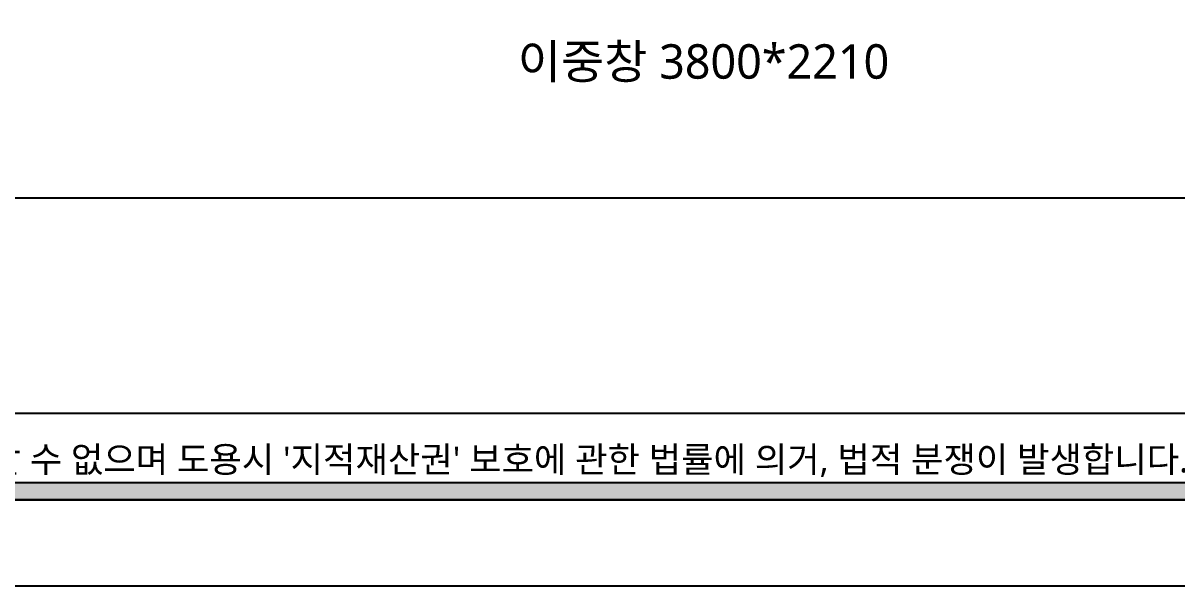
# Model space of a CAD drawing. Header units: millimetres. Extents: x 0 to 460473, y -68369 to 85219.
# Drawn here: x 225759 to 229107, y 25966 to 27599 of the extents above; entities that cross this region are included whole.
import ezdxf
from ezdxf.enums import TextEntityAlignment as Align

# ---------------------------------------------------------------- set-up
doc = ezdxf.new("R2010")
doc.units = ezdxf.units.MM
doc.header["$LTSCALE"] = 50
doc.linetypes.add('HIDDEN2', pattern=[0.1875, 0.125, -0.0625])
doc.layers.add('00', color=7, linetype='Continuous', lineweight=0)
for name, color, linetype in [('FORM(YOURNAME)-11', 1, 'Continuous'), ('hid', 8, 'HIDDEN2'), ('text', 7, 'Continuous')]:
    doc.layers.add(name, color=color, linetype=linetype)
doc.styles.add('N 맑은고딕', font='malgun.ttf')
doc.styles.add('NEW 맑은고딕', font='malgun.ttf')

# ---------------------------------------------------------------- blocks, each defined once
blk = doc.blocks.new('FORM-PLAN')
at = {"layer": 'hid'}
h = blk.add_hatch(color=256, dxfattribs=at)
h.dxf.hatch_style = 1
h.paths.add_polyline_path([(-71444, 55115), (10556, 55115), (10556, 54915), (-71444, 54915)])
h.paths.add_polyline_path([(-71444, -2085), (10556, -2085), (10556, -2285), (-71444, -2285)])
at = {"layer": 'Defpoints', "color": 158}
blk.add_line((1346, -1285), (-71444, -1285), dxfattribs=at)
blk.add_lwpolyline([(-69444, 53115), (-64, 53115), (-64, 1215), (-69444, 1215)], close=True, dxfattribs=at)
at = {"layer": 'FORM(YOURNAME)-11', "color": 250}
blk.add_lwpolyline([(-72444, -3285), (11556, -3285), (11556, 56115), (-72444, 56115)], close=True, dxfattribs=at)
at = {"layer": 'hid', "color": 158}
blk.add_lwpolyline([(-71444, -2285), (10556, -2285), (10556, 55115), (-71444, 55115)], close=True, dxfattribs=at)
at = {"layer": 'hid'}
blk.add_lwpolyline([(-71444, -2085), (10556, -2085), (10556, -2285), (-71444, -2285)], close=True, dxfattribs=at)
at = {"layer": '00', "style": 'NEW 맑은고딕'}
for tag, p in [('1', (9905, 18188)), ('2', (9905, 17544)), ('3', (9905, 16257)), ('4', (9905, 14326)), ('5', (9905, 12009)), ('6', (9905, 9757)), ('7', (9905, 7504)), ('8', (9905, 5252)), ('9', (9905, 2999)), ('10', (5655, 811)), ('11', (9905, 747)), ('12', (5655, -1441)), ('13', (9905, -1441))]:
    blk.add_attdef(tag, text='', height=520, dxfattribs=at).set_placement(p, align=Align.MIDDLE_RIGHT)
at = {"layer": 'text', "insert": (-48464, -1667), "char_height": 300, "width": 36067.07, "attachment_point": 1, "style": 'NEW 맑은고딕'}
blk.add_mtext("- 본 도서는 어떠한 경우에도 무단으로 도용할 수 없으며 도용시 '지적재산권' 보호에 관한 법률에 의거, 법적 분쟁이 발생합니다.  또한 본 도서에 관한 모든 저작권은 당사에 있습니다. -", dxfattribs=at)

msp = doc.modelspace()

# ---------------------------------------------------------------- block references
at = {"xscale": 0.2500000000000001, "yscale": 0.2500000000000001, "zscale": 0.2500000000000001}
msp.add_blockref('FORM-PLAN', (235991.00267181, 26787.35975435), dxfattribs=at)

# ---------------------------------------------------------------- texts
at = {"layer": 'text', "insert": (227194.56279068, 27537.60524911), "char_height": 100, "attachment_point": 1, "style": 'N 맑은고딕'}
msp.add_mtext_dynamic_manual_height_columns('이중창 3800*2210', width=2503.2681092748, gutter_width=500, heights=[0], dxfattribs=at)

doc.saveas('drawing.dxf')
